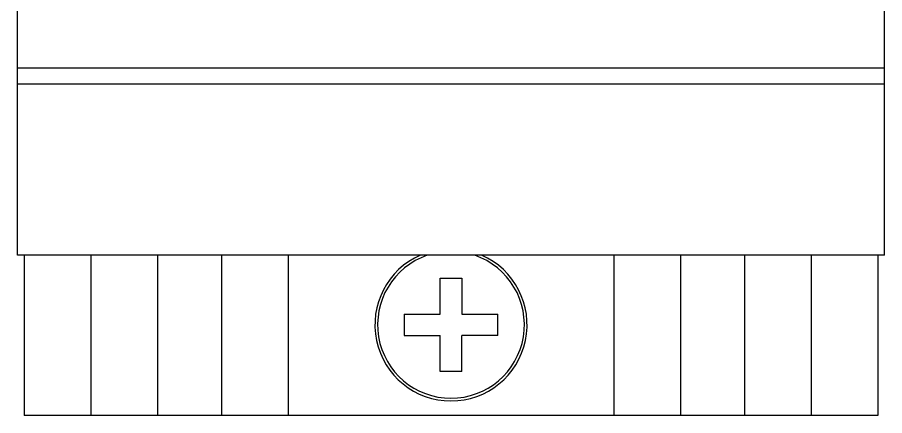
# Model space of a CAD drawing. Header units: millimetres. Extents: x 33 to 411, y -270 to 20.
# Drawn here: x 39.75 to 72.25, y -270 to -255.1 of the extents above; entities that cross this region are included whole.
import ezdxf

# ---------------------------------------------------------------- set-up
doc = ezdxf.new("R2010")
doc.units = ezdxf.units.MM
doc.layers.add('02___PRT_ALL_AXES', color=7, linetype='Continuous')

# ---------------------------------------------------------------- blocks, each defined once
blk = doc.blocks.new('MOD_DIO732')
at = {"color": 7, "linetype": 'Continuous'}
for p, q in [((-0.25, 6), (-0.25, 124)), ((32.25, 6), (32.25, 124)), ((32.25, 13), (-0.25, 13)), ((32.25, 12.4), (-0.25, 12.4)), ((32.25, 6), (-0.25, 6)), ((0, 6), (0, 0)), ((32, 6), (32, 0)), ((15.6, 5.15), (16.4, 5.15)), ((15.6, 3.8), (15.6, 5.15)), ((16.4, 5.15), (16.4, 3.8)), ((14.25, 3.8), (15.6, 3.8)), ((14.25, 3.8), (14.25, 3)), ((16.4, 3.8), (17.75, 3.8)), ((17.75, 3), (17.75, 3.8)), ((14.25, 3), (15.6, 3)), ((15.6, 1.65), (15.6, 3)), ((17.75, 3), (16.4, 3)), ((16.4, 1.65), (16.4, 3)), ((16.4, 1.65), (15.6, 1.65))]:
    blk.add_line(p, q, dxfattribs=at)
for radius, start, end in [(2.85, 113.7203, 66.2797), (2.75, 108.8396, 71.1604)]:
    blk.add_arc((16, 3.4), radius, start, end, dxfattribs=at)
at = {"layer": '02___PRT_ALL_AXES', "color": 7, "linetype": 'Continuous'}
for p, q in [((2.5, 6), (2.5, 0)), ((5, 6), (5, 0)), ((7.4, 6), (7.4, 0)), ((9.9, 6), (9.9, 0)), ((22.1, 6), (22.1, 0)), ((24.6, 6), (24.6, 0)), ((27, 6), (27, 0)), ((29.5, 6), (29.5, 0)), ((32, 0), (0, 0))]:
    blk.add_line(p, q, dxfattribs=at)

msp = doc.modelspace()

# ---------------------------------------------------------------- block references
msp.add_blockref('MOD_DIO732', (40, -270))

doc.saveas('drawing.dxf')
